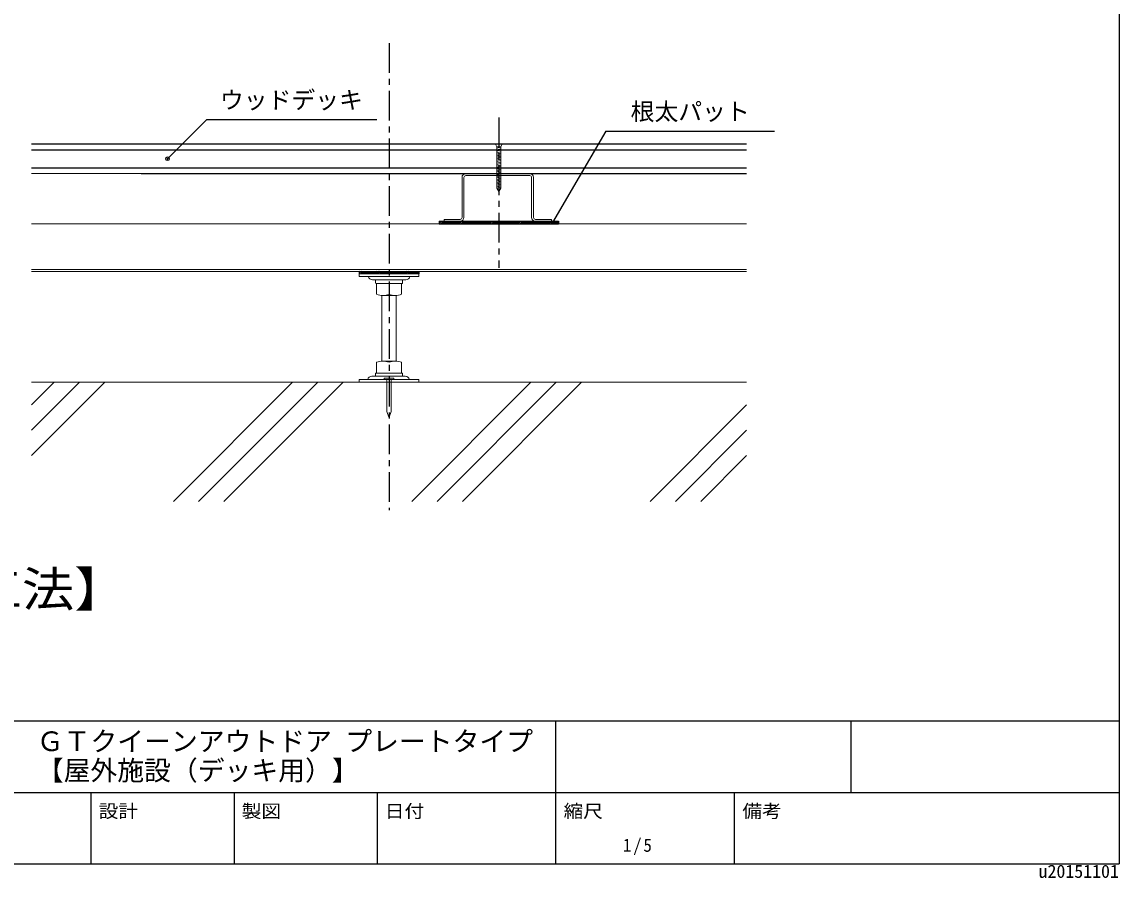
# Model space of a CAD drawing. Units: millimetres, scale not verified. Extents: x -1033 to 1029, y -737 to 700.
# Drawn here: x 109 to 1029, y -737 to -18 of the extents above; entities that cross this region are included whole.
import ezdxf
from ezdxf.enums import TextEntityAlignment as Align

# ---------------------------------------------------------------- set-up
doc = ezdxf.new("R2010")
doc.units = ezdxf.units.MM
doc.header["$LTSCALE"] = 5
doc.header["$PDMODE"] = 32
doc.header["$PDSIZE"] = 3
doc.linetypes.add('CHAIN1', pattern=[8, 5, -1, 1, -1])
for name, color, linetype in [('0-0_中心線', 4, 'CHAIN1'), ('0-2_太線１', 3, 'Continuous'), ('0-3_太線２', 2, 'Continuous'), ('0-6_文字', 7, 'Continuous'), ('F-1_中線', 7, 'Continuous'), ('F-6_文字', 7, 'Continuous')]:
    doc.layers.add(name, color=color, linetype=linetype)
doc.layers.add('0-1_中線', color=7, linetype='Continuous', lineweight=18)
doc.styles.add('ＭＳ ゴシック', font='')
doc.styles.get('ＭＳ ゴシック').set_extended_font_data('MS Gothic')

msp = doc.modelspace()

# ---------------------------------------------------------------- linework, layer by layer
at = {"layer": '0-0_中心線'}
for p, q in [((416.828, -36.173), (416.828, -428.024)), ((508.979, -98.682), (508.979, -224.773))]:
    msp.add_line(p, q, dxfattribs=at)
at = {"layer": '0-1_中線'}
for p, q in [((506.179, -120.773), (511.779, -120.773)), ((510.579, -123.626), (507.379, -124.484)), ((510.579, -124.869), (507.379, -125.726)), ((510.579, -126.111), (507.379, -126.968)), ((510.579, -127.353), (507.379, -128.211)), ((510.579, -128.596), (507.379, -129.453)), ((510.579, -129.838), (507.379, -130.695)), ((510.579, -131.08), (507.379, -131.938)), ((510.579, -132.323), (507.379, -133.18)), ((510.579, -133.565), (507.379, -134.422)), ((510.579, -134.807), (507.379, -135.665)), ((510.579, -136.05), (507.379, -136.907)), ((510.579, -137.292), (507.379, -138.149)), ((116.828, -145.773), (716.828, -145.773)), ((481.272, -145.773), (534.872, -145.773)), ((510.579, -138.534), (507.379, -139.392)), ((510.579, -139.777), (507.379, -140.634)), ((510.579, -141.019), (507.379, -141.876)), ((510.579, -142.261), (507.379, -143.119)), ((510.579, -143.504), (507.379, -144.361)), ((510.579, -144.746), (507.379, -145.603)), ((510.579, -145.988), (507.379, -146.846)), ((510.579, -147.231), (507.379, -148.088)), ((478.072, -182.573), (478.072, -148.973)), ((479.672, -148.973), (479.672, -182.573)), ((481.272, -147.373), (534.872, -147.373)), ((510.579, -148.473), (507.379, -149.33)), ((510.579, -149.715), (507.379, -150.573)), ((510.579, -150.958), (507.379, -151.815)), ((510.579, -152.2), (507.379, -153.057)), ((510.579, -153.442), (507.379, -154.3)), ((510.579, -154.685), (507.379, -155.542)), ((510.579, -155.927), (507.379, -156.784)), ((536.472, -182.573), (536.472, -148.973)), ((538.072, -182.573), (538.072, -148.973)), ((510.579, -157.169), (507.379, -158.027)), ((116.828, -187.773), (716.828, -187.773)), ((463.072, -184.173), (463.072, -185.773)), ((463.072, -184.173), (476.472, -184.173)), ((463.072, -185.773), (476.472, -185.773)), ((539.672, -184.173), (553.072, -184.173)), ((539.672, -185.773), (553.072, -185.773)), ((553.072, -185.773), (553.072, -184.173)), ((116.828, -226.173), (716.828, -226.173)), ((116.828, -227.773), (716.828, -227.773)), ((441.889, -229.773), (391.889, -229.773)), ((391.889, -232.073), (391.889, -229.773)), ((441.889, -229.773), (441.889, -232.073)), ((441.889, -232.073), (391.889, -232.073)), ((402.889, -234.773), (416.889, -234.773)), ((405.539, -235.273), (405.539, -237.473)), ((406.039, -234.773), (427.739, -234.773)), ((406.039, -237.973), (427.739, -237.973)), ((406.389, -247.035), (406.389, -237.973)), ((430.889, -234.773), (416.889, -234.773)), ((416.889, -247.035), (416.889, -237.973)), ((427.389, -237.973), (427.389, -247.035)), ((428.239, -235.273), (428.239, -237.473)), ((410.828, -247.952), (410.828, -303.073)), ((422.139, -247.973), (411.639, -247.973)), ((422.828, -247.958), (422.828, -303.073)), ((411.578, -303.073), (422.078, -303.073)), ((406.328, -313.073), (406.328, -304.011)), ((427.328, -304.011), (427.328, -313.073)), ((135.915, -320.773), (116.828, -339.861)), ((178.342, -320.773), (116.828, -382.287)), ((157.129, -320.773), (116.828, -361.074)), ((116.828, -320.773), (716.828, -320.773)), ((335.915, -320.773), (235.915, -420.773)), ((357.129, -320.773), (257.129, -420.773)), ((378.342, -320.773), (278.342, -420.773)), ((441.828, -318.473), (391.828, -318.473)), ((391.828, -320.773), (391.828, -318.473)), ((391.828, -320.773), (441.828, -320.773)), ((391.828, -320.773), (441.828, -320.773)), ((402.446, -315.773), (416.446, -315.773)), ((402.446, -315.773), (416.446, -315.773)), ((405.478, -315.773), (405.478, -313.573)), ((427.678, -313.073), (405.978, -313.073)), ((406.828, -313.073), (426.828, -313.073)), ((412.828, -317.473), (412.828, -318.473)), ((414.978, -319.473), (414.978, -345.473)), ((430.446, -315.773), (416.446, -315.773)), ((430.446, -315.773), (416.446, -315.773)), ((418.678, -319.473), (418.678, -345.473)), ((428.178, -315.773), (428.178, -313.573)), ((535.915, -320.773), (435.915, -420.773)), ((441.828, -320.773), (441.828, -318.473)), ((557.129, -320.773), (457.129, -420.773)), ((578.342, -320.773), (478.342, -420.773)), ((716.828, -339.861), (635.915, -420.773)), ((416.734, -350.22), (414.978, -345.473)), ((416.922, -350.22), (418.678, -345.473)), ((716.828, -361.074), (657.129, -420.773)), ((716.828, -382.287), (678.342, -420.773))]:
    msp.add_line(p, q, dxfattribs=at)
for points in [[(506.179, -120.773), (506.237, -120.891), (507.379, -123.173)], [(511.779, -120.773), (510.579, -123.173), (507.379, -123.173)], [(507.379, -123.173), (507.379, -158.002), (508.979, -160.773), (510.579, -158.002), (510.579, -123.173)], [(412.828, -317.473), (420.828, -317.473), (420.828, -318.473), (416.828, -318.473), (412.828, -318.473)]]:
    msp.add_lwpolyline(points, dxfattribs=at)
for centre, radius, start, end in [((481.272, -148.973), 3.2, 90, 180), ((534.872, -148.973), 3.2, 0, 90), ((481.272, -148.973), 1.6, 90, 180), ((534.872, -148.973), 1.6, 0, 90), ((476.472, -182.573), 1.6, 270, 0), ((476.472, -182.573), 3.2, 270, 0), ((539.672, -182.573), 3.2, 180, 270), ((539.672, -182.573), 1.6, 180, 270), ((402.889, -231.155), 3.619, 194.70476, 270), ((406.039, -235.273), 0.5, 90, 180), ((406.039, -237.473), 0.5, 180, 270), ((427.739, -235.273), 0.5, 0, 90), ((427.739, -237.473), 0.5, 270, 0), ((430.889, -231.155), 3.619, 270, 345.29523), ((411.639, -232.809), 15.164, 249.74384, 290.25616), ((422.139, -232.809), 15.164, 249.74384, 290.25616), ((411.578, -318.237), 15.164, 69.74384, 110.25616), ((422.078, -318.237), 15.164, 69.74384, 110.25616), ((402.446, -319.392), 3.619, 90, 165.29524), ((402.446, -319.392), 3.619, 90, 165.29524), ((405.978, -313.573), 0.5, 90, 180), ((413.978, -319.473), 1, 0, 90), ((419.678, -319.473), 1, 90, 180), ((427.678, -313.573), 0.5, 0, 90), ((430.446, -319.392), 3.619, 14.70477, 90), ((430.446, -319.392), 3.619, 14.70477, 90)]:
    msp.add_arc(centre, radius, start, end, dxfattribs=at)
at = {"layer": '0-2_太線１'}
for p, q in [((458.979, -185.773), (558.979, -185.773)), ((459.415, -185.773), (458.979, -186.209)), ((460.829, -185.773), (458.979, -187.624)), ((462.243, -185.773), (460.243, -187.773)), ((463.657, -185.773), (461.657, -187.773)), ((465.072, -185.773), (463.072, -187.773)), ((466.486, -185.773), (464.486, -187.773)), ((467.9, -185.773), (465.9, -187.773)), ((469.314, -185.773), (467.314, -187.773)), ((470.728, -185.773), (468.728, -187.773)), ((472.143, -185.773), (470.143, -187.773)), ((473.557, -185.773), (471.557, -187.773)), ((474.971, -185.773), (472.971, -187.773)), ((476.385, -185.773), (474.385, -187.773)), ((477.8, -185.773), (475.8, -187.773)), ((479.214, -185.773), (477.214, -187.773)), ((480.628, -185.773), (478.628, -187.773)), ((482.042, -185.773), (480.042, -187.773)), ((483.456, -185.773), (481.456, -187.773)), ((484.871, -185.773), (482.871, -187.773)), ((486.285, -185.773), (484.285, -187.773)), ((487.699, -185.773), (485.699, -187.773)), ((489.113, -185.773), (487.113, -187.773)), ((490.527, -185.773), (488.527, -187.773)), ((491.942, -185.773), (489.942, -187.773)), ((493.356, -185.773), (491.356, -187.773)), ((494.77, -185.773), (492.77, -187.773)), ((496.184, -185.773), (494.184, -187.773)), ((497.599, -185.773), (495.599, -187.773)), ((499.013, -185.773), (497.013, -187.773)), ((500.427, -185.773), (498.427, -187.773)), ((501.841, -185.773), (499.841, -187.773)), ((503.255, -185.773), (501.255, -187.773)), ((504.67, -185.773), (502.67, -187.773)), ((506.084, -185.773), (504.084, -187.773)), ((507.498, -185.773), (505.498, -187.773)), ((508.912, -185.773), (506.912, -187.773)), ((510.326, -185.773), (508.326, -187.773)), ((511.741, -185.773), (509.741, -187.773)), ((513.155, -185.773), (511.155, -187.773)), ((514.569, -185.773), (512.569, -187.773)), ((515.983, -185.773), (513.983, -187.773)), ((517.398, -185.773), (515.398, -187.773)), ((518.812, -185.773), (516.812, -187.773)), ((520.226, -185.773), (518.226, -187.773)), ((521.64, -185.773), (519.64, -187.773)), ((523.054, -185.773), (521.054, -187.773)), ((524.469, -185.773), (522.469, -187.773)), ((525.883, -185.773), (523.883, -187.773)), ((527.297, -185.773), (525.297, -187.773)), ((528.711, -185.773), (526.711, -187.773)), ((530.125, -185.773), (528.125, -187.773)), ((531.54, -185.773), (529.54, -187.773)), ((532.954, -185.773), (530.954, -187.773)), ((534.368, -185.773), (532.368, -187.773)), ((535.782, -185.773), (533.782, -187.773)), ((537.197, -185.773), (535.197, -187.773)), ((538.611, -185.773), (536.611, -187.773)), ((540.025, -185.773), (538.025, -187.773)), ((541.439, -185.773), (539.439, -187.773)), ((542.853, -185.773), (540.853, -187.773)), ((544.268, -185.773), (542.268, -187.773)), ((545.682, -185.773), (543.682, -187.773)), ((547.096, -185.773), (545.096, -187.773)), ((548.51, -185.773), (546.51, -187.773)), ((549.924, -185.773), (547.924, -187.773)), ((551.339, -185.773), (549.339, -187.773)), ((552.753, -185.773), (550.753, -187.773)), ((554.167, -185.773), (552.167, -187.773)), ((555.581, -185.773), (553.581, -187.773)), ((556.995, -185.773), (554.995, -187.773)), ((558.41, -185.773), (556.41, -187.773)), ((558.979, -186.619), (557.824, -187.773)), ((558.979, -185.773), (558.979, -187.773)), ((391.889, -227.773), (441.889, -227.773)), ((391.889, -227.773), (391.889, -229.773)), ((392.326, -227.773), (391.889, -228.209)), ((393.74, -227.773), (391.889, -229.624)), ((395.154, -227.773), (393.154, -229.773)), ((396.568, -227.773), (394.568, -229.773)), ((397.982, -227.773), (395.982, -229.773)), ((399.397, -227.773), (397.397, -229.773)), ((400.811, -227.773), (398.811, -229.773)), ((402.225, -227.773), (400.225, -229.773)), ((403.639, -227.773), (401.639, -229.773)), ((405.054, -227.773), (403.054, -229.773)), ((406.468, -227.773), (404.468, -229.773)), ((407.882, -227.773), (405.882, -229.773)), ((409.296, -227.773), (407.296, -229.773)), ((410.71, -227.773), (408.71, -229.773)), ((412.125, -227.773), (410.125, -229.773)), ((413.539, -227.773), (411.539, -229.773)), ((414.953, -227.773), (412.953, -229.773)), ((416.367, -227.773), (414.367, -229.773)), ((417.781, -227.773), (415.781, -229.773)), ((419.196, -227.773), (417.196, -229.773)), ((420.61, -227.773), (418.61, -229.773)), ((422.024, -227.773), (420.024, -229.773)), ((423.438, -227.773), (421.438, -229.773)), ((424.853, -227.773), (422.853, -229.773)), ((426.267, -227.773), (424.267, -229.773)), ((427.681, -227.773), (425.681, -229.773)), ((429.095, -227.773), (427.095, -229.773)), ((430.509, -227.773), (428.509, -229.773)), ((431.924, -227.773), (429.924, -229.773)), ((433.338, -227.773), (431.338, -229.773)), ((434.752, -227.773), (432.752, -229.773)), ((436.166, -227.773), (434.166, -229.773)), ((437.58, -227.773), (435.58, -229.773)), ((438.995, -227.773), (436.995, -229.773)), ((440.409, -227.773), (438.409, -229.773)), ((441.823, -227.773), (439.823, -229.773)), ((441.889, -229.121), (441.237, -229.773)), ((441.889, -227.773), (441.889, -229.773))]:
    msp.add_line(p, q, dxfattribs=at)
msp.add_lwpolyline([(458.979, -185.773), (458.979, -187.773), (558.979, -187.773)], dxfattribs=at)
at = {"layer": '0-3_太線２'}
for p, q in [((116.828, -120.773), (716.828, -120.773)), ((116.828, -125.773), (716.828, -125.773)), ((116.828, -140.773), (716.828, -140.773)), ((208.979, -145.773), (716.828, -145.773))]:
    msp.add_line(p, q, dxfattribs=at)
at = {"layer": '0-6_文字'}
for p, q in [((230.957, -133.273), (263.737, -100.494)), ((406.479, -100.494), (263.737, -100.494)), ((598.608, -110.015), (553.961, -186.773)), ((598.608, -110.015), (740.194, -110.015))]:
    msp.add_line(p, q, dxfattribs=at)
for p in [(230.957, -133.273), (553.961, -186.773)]:
    msp.add_point(p, dxfattribs=at)
at = {"layer": 'F-1_中線'}
for p, q in [((1029.276, 699.989), (1029.276, -725.011)), ((-1033.224, -605.011), (1029.276, -605.011)), ((556.776, -725.011), (556.776, -605.011)), ((804.276, -605.011), (804.276, -665.011)), ((46.776, -665.011), (1029.276, -665.011)), ((166.776, -665.011), (166.776, -725.011)), ((286.776, -665.011), (286.776, -725.011)), ((406.776, -665.011), (406.776, -725.011)), ((706.776, -725.011), (706.776, -665.011)), ((-1033.224, -725.011), (1029.276, -725.011))]:
    msp.add_line(p, q, dxfattribs=at)

# ---------------------------------------------------------------- texts
at = {"layer": '0-6_文字', "style": 'ＭＳ ゴシック'}
for s, height, p in [('ウッドデッキ', 14.66, (274.943, -95.65)), ('根太パット', 14.66, (619.507, -105.328)), ('u20151101', 11, (961.776, -740.011))]:
    msp.add_text(s, height=height, dxfattribs=at).set_placement(p, align=Align.BOTTOM_LEFT)
at = {"layer": '0-6_文字', "style": 'ＭＳ ゴシック', "width": 1.1}
msp.add_text('【根太クロス工法】', height=29.33, dxfattribs=at).set_placement((-199.253, -517.936), align=Align.BOTTOM_LEFT)
at = {"layer": 'F-6_文字', "style": 'ＭＳ ゴシック'}
for s, p in [('ＧＴクイーンアウトドア プレートタイプ', (121.326, -635.285)), ('【屋外施設（デッキ用）】', (121.326, -659.751))]:
    msp.add_text(s, height=16.5, dxfattribs=at).set_placement(p, align=Align.BOTTOM_LEFT)
at = {"layer": 'F-6_文字', "style": 'ＭＳ ゴシック', "width": 1.1}
for s, p in [('設計', (173.247, -689.517)), ('製図', (293.247, -689.517)), ('日付', (413.247, -689.517)), ('縮尺', (563.247, -689.517)), ('備考', (713.247, -689.517))]:
    msp.add_text(s, height=11, dxfattribs=at).set_placement(p, align=Align.BOTTOM_LEFT)
at = {"layer": 'F-6_文字', "insert": (613.026, -717.511), "char_height": 11, "attachment_point": 7, "style": 'ＭＳ ゴシック'}
msp.add_mtext('\\T1.21;\\W0.95;1/5', dxfattribs=at)

doc.saveas('drawing.dxf')
